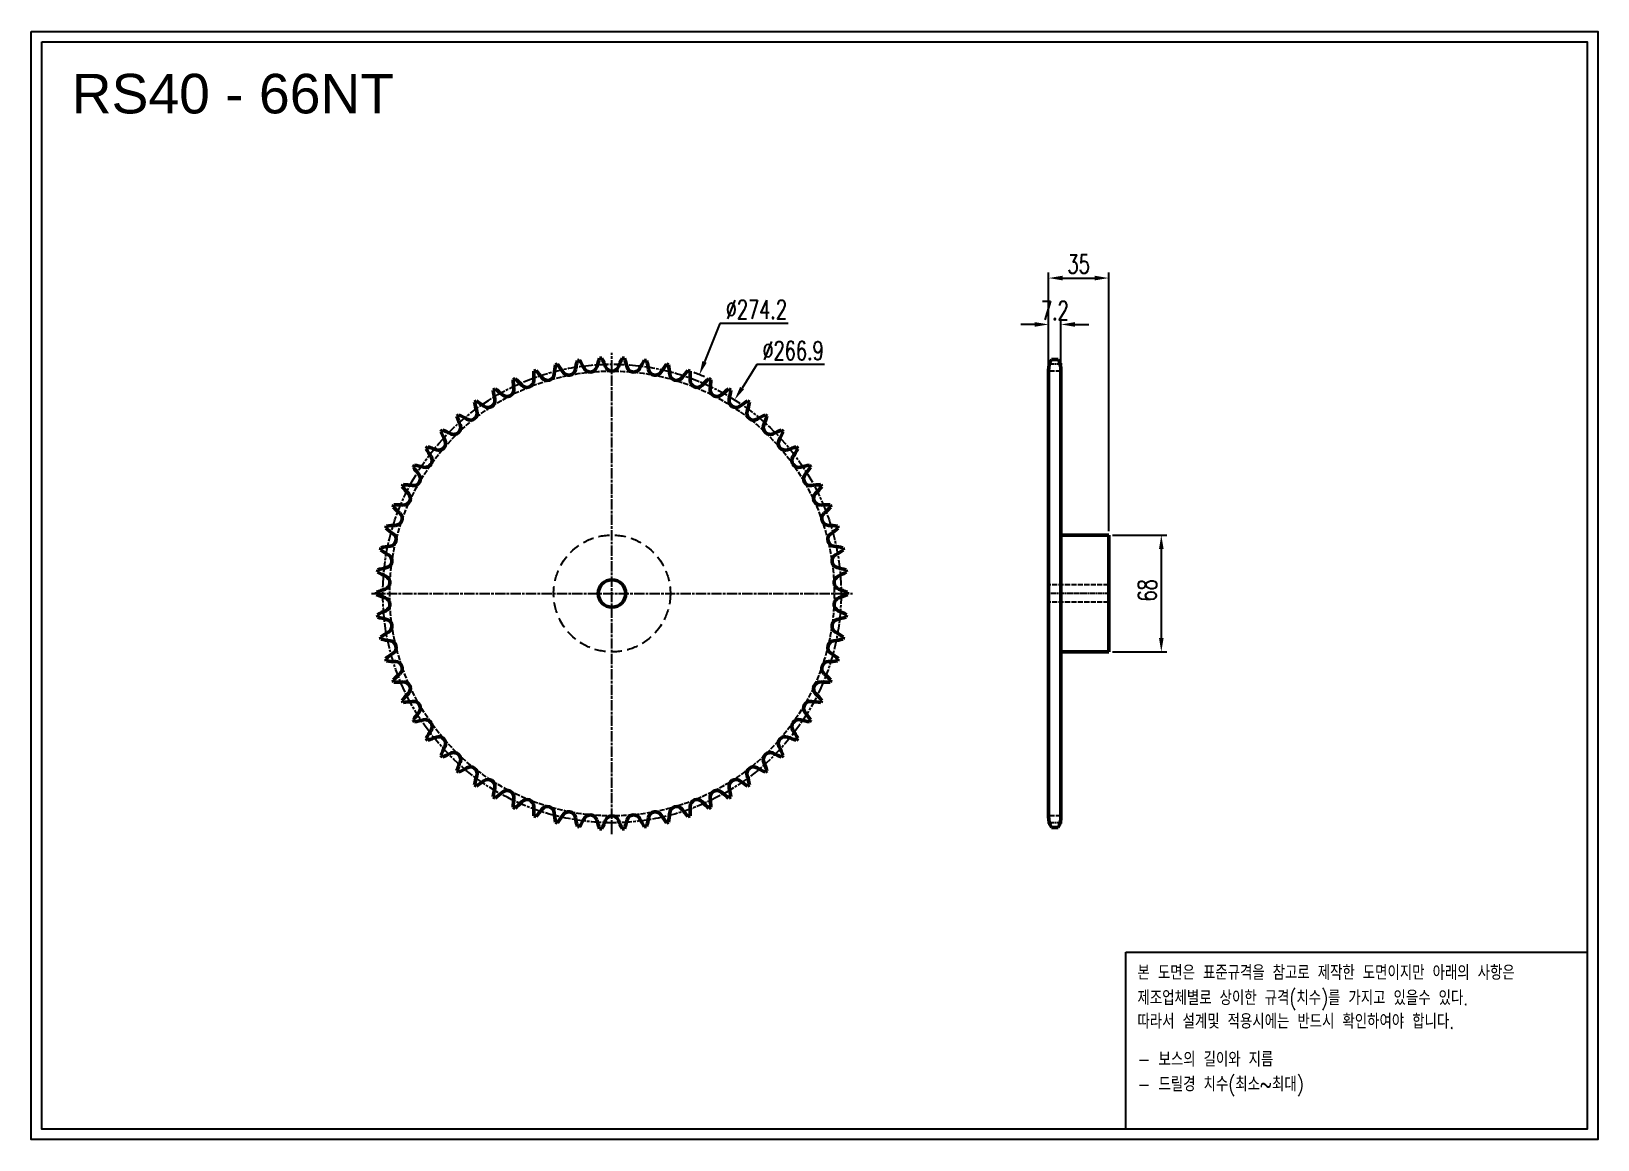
# Model space of a CAD drawing. Header units: millimetres. Extents: x -14866 to -13953, y 3585 to 4231.
import ezdxf

# ---------------------------------------------------------------- set-up
doc = ezdxf.new("R2010")
doc.units = ezdxf.units.MM
for name, pattern in [('AM_ISO02W050', [7.5, 6, -1.5]), ('AM_ISO02W050x2', [3.75, 3, -0.75]), ('AM_ISO08W050', [18, 12, -1.5, 3, -1.5]), ('AM_ISO08W050x2', [9, 6, -0.75, 1.5, -0.75]), ('HIDDEN', [9.525, 6.35, -3.175])]:
    doc.linetypes.add(name, pattern=pattern)
for name, color, linetype, lineweight in [('AM_0N', 7, 'Continuous', 50), ('AM_3N', 6, 'AM_ISO02W050', 25), ('AM_7', 4, 'AM_ISO08W050', 25), ('AM_7N', 4, 'AM_ISO08W050', 25)]:
    doc.layers.add(name, color=color, linetype=linetype, lineweight=lineweight)
doc.layers.add('HL', color=2, linetype='HIDDEN')
doc.layers.add('S-DIM', color=7, linetype='Continuous')
doc.styles.add('HAN', font='ROMANS.shx', dxfattribs={"width": 0.7, "bigfont": 'whgtxt.shx'})
doc.styles.add('HSG', font='SIMPLEX.shx', dxfattribs={"width": 0.7, "bigfont": 'HSG.shx'})
doc.styles.get("Standard").update_dxf_attribs({"font": 'arial.ttf'})
doc.dimstyles.new('APP23', dxfattribs={"dimscale": 4.5, "dimtxt": 2.4, "dimasz": 1.8, "dimexe": 0.7, "dimexo": 0.5, "dimgap": 0.6, "dimtad": 1, "dimtoh": 1, "dimdec": 1, "dimrnd": 0.01, "dimzin": 9, "dimdsep": 46, "dimtxsty": 'HSG', "dimcen": 0, "dimclrd": 1, "dimclre": 1, "dimclrt": 256, "dimazin": 2, "dimtp": 1, "dimtm": 1, "dimtfac": 0.5, "dimtdec": 1, "dimtix": 1, "dimtofl": 0, "dimtmove": 0, "dimatfit": 3, "dimfxl": 0, "dimtvp": 1, "dimtolj": 2, "dimlwd": -1, "dimlwe": -1, "dimarcsym": 0})

# ---------------------------------------------------------------- blocks, each defined once
blk = doc.blocks.new('*D1')
at = {"layer": 'Defpoints', "color": 0, "transparency": 16777216}
for p in [(-14476.64, 4030.67), (-14578.49, 3776.05)]:
    blk.add_point(p, dxfattribs=at)
at = {"layer": 'S-DIM', "color": 1, "transparency": 16777216}
for p, q in [((-14464.67, 4060.59), (-14473.64, 4038.19)), ((-14424.89, 4060.59), (-14464.67, 4060.59))]:
    blk.add_line(p, q, dxfattribs=at)
blk.add_arc((-14527.56, 3903.36), 137.11, 66.88289, 69.68491, dxfattribs=at)
blk.add_solid([(-14474.89, 4038.69), (-14472.38, 4037.68), (-14476.64, 4030.67)], dxfattribs=at)
at = {"layer": 'S-DIM', "transparency": 16777216, "insert": (-14443.43, 4068.69), "char_height": 10.8, "attachment_point": 5, "style": 'HSG'}
blk.add_mtext('\\A2;∅274.2', dxfattribs=at)
blk = doc.blocks.new('*D2')
at = {"layer": 'Defpoints', "color": 0, "transparency": 16777216}
for p in [(-14456.13, 4016.08), (-14599, 3790.63)]:
    blk.add_point(p, dxfattribs=at)
at = {"layer": 'S-DIM', "color": 1, "transparency": 16777216}
for p, q in [((-14443.12, 4036.6), (-14451.79, 4022.92)), ((-14403.7, 4036.6), (-14443.12, 4036.6))]:
    blk.add_line(p, q, dxfattribs=at)
blk.add_solid([(-14452.93, 4023.65), (-14450.65, 4022.2), (-14456.13, 4016.08)], dxfattribs=at)
at = {"layer": 'S-DIM', "transparency": 16777216, "insert": (-14422.06, 4044.7), "char_height": 10.8, "attachment_point": 5, "style": 'HSG'}
blk.add_mtext('\\A2;∅266.9', dxfattribs=at)
blk = doc.blocks.new('*D3')
at = {"layer": 'Defpoints', "color": 0, "transparency": 16777216}
for p in [(-14266.02, 4059.97), (-14273.22, 4032.84), (-14266.02, 4032.84)]:
    blk.add_point(p, dxfattribs=at)
at = {"layer": 'S-DIM', "color": 1, "transparency": 16777216}
for p, q in [((-14273.22, 4035.09), (-14273.22, 4063.12)), ((-14266.02, 4035.09), (-14266.02, 4063.12)), ((-14281.32, 4059.97), (-14289.42, 4059.97)), ((-14257.92, 4059.97), (-14249.82, 4059.97))]:
    blk.add_line(p, q, dxfattribs=at)
for points in [[(-14281.32, 4061.32), (-14281.32, 4058.62), (-14273.22, 4059.97)], [(-14257.92, 4061.32), (-14257.92, 4058.62), (-14266.02, 4059.97)]]:
    blk.add_solid(points, dxfattribs=at)
at = {"layer": 'S-DIM', "transparency": 16777216, "insert": (-14269.62, 4068.07), "char_height": 10.8, "attachment_point": 5, "style": 'HSG'}
blk.add_mtext('\\A2;7.2', dxfattribs=at)
blk = doc.blocks.new('*D4')
at = {"layer": 'Defpoints', "color": 0, "transparency": 16777216}
for p in [(-14238.22, 4086.97), (-14273.22, 4032.84), (-14238.22, 3937.36)]:
    blk.add_point(p, dxfattribs=at)
at = {"layer": 'S-DIM', "color": 1, "transparency": 16777216}
for p, q in [((-14273.22, 4035.09), (-14273.22, 4090.12)), ((-14238.22, 3939.61), (-14238.22, 4090.12)), ((-14265.12, 4086.97), (-14246.32, 4086.97))]:
    blk.add_line(p, q, dxfattribs=at)
for points in [[(-14265.12, 4088.32), (-14265.12, 4085.62), (-14273.22, 4086.97)], [(-14246.32, 4088.32), (-14246.32, 4085.62), (-14238.22, 4086.97)]]:
    blk.add_solid(points, dxfattribs=at)
at = {"layer": 'S-DIM', "transparency": 16777216, "insert": (-14255.72, 4095.07), "char_height": 10.8, "attachment_point": 5, "style": 'HSG'}
blk.add_mtext('\\A2;35', dxfattribs=at)
blk = doc.blocks.new('*D5')
at = {"layer": 'Defpoints', "color": 0, "transparency": 16777216}
for p in [(-14238.22, 3937.36), (-14238.22, 3869.36), (-14207.59, 3869.36)]:
    blk.add_point(p, dxfattribs=at)
at = {"layer": 'S-DIM', "color": 1, "transparency": 16777216}
for p, q in [((-14235.97, 3937.36), (-14204.44, 3937.36)), ((-14207.59, 3929.26), (-14207.59, 3877.46)), ((-14235.97, 3869.36), (-14204.44, 3869.36))]:
    blk.add_line(p, q, dxfattribs=at)
for points in [[(-14208.94, 3929.26), (-14206.24, 3929.26), (-14207.59, 3937.36)], [(-14208.94, 3877.46), (-14206.24, 3877.46), (-14207.59, 3869.36)]]:
    blk.add_solid(points, dxfattribs=at)
at = {"layer": 'S-DIM', "transparency": 16777216, "insert": (-14215.69, 3905.18), "char_height": 10.8, "attachment_point": 5, "rotation": 90, "style": 'HSG'}
blk.add_mtext('\\A2;68', dxfattribs=at)
blk = doc.blocks.new('notice1')
at = {"color": 4}
blk.add_lwpolyline([(-22142.12, 1735.9), (-22053.8, 1735.9), (-22053.8, 1702.07), (-22142.12, 1702.07)], close=True, dxfattribs=at)
at = {"color": 4, "style": 'HAN', "width": 0.8}
for s, p in [('본 도면은 표준규격을 참고로 제작한 도면이지만 아래의 사항은', (-22139.9, 1730.62)), ('제조업체별로 상이한 규격(치수)를 가지고 있을수 있다.', (-22139.9, 1725.78)), ('따라서 설계및 적용시에는 반드시 확인하여야 합니다.', (-22139.9, 1721.28)), ('- 보스의 길이와 지름', (-22139.9, 1714.03)), ('- 드릴경 치수(최소~최대)', (-22139.9, 1709.27))]:
    blk.add_text(s, height=2.7949, dxfattribs=at).set_placement(p)

msp = doc.modelspace()

# ---------------------------------------------------------------- linework, layer by layer
for points in [[(-14865.8, 4230.57), (-13953.4, 4230.57), (-13953.4, 3585.44), (-14865.8, 3585.44)], [(-14859.65, 4224.43), (-13959.54, 4224.43), (-13959.54, 3591.59), (-14859.65, 3591.59)]]:
    msp.add_lwpolyline(points, close=True)
at = {"layer": 'AM_0N'}
for p, q in [((-14273.22, 4033.22), (-14273.22, 3773.5)), ((-14271.61, 4039.62), (-14267.64, 4039.62)), ((-14266.02, 4033.22), (-14266.02, 3773.5)), ((-14266.02, 3937.36), (-14238.22, 3937.36)), ((-14238.22, 3937.36), (-14238.22, 3869.36)), ((-14266.02, 3869.36), (-14238.22, 3869.36)), ((-14271.61, 3767.1), (-14267.64, 3767.1))]:
    msp.add_line(p, q, dxfattribs=at)
msp.add_circle((-14527.56, 3903.36), 8, dxfattribs=at)
for centre, radius, start, end in [((-14527.56, 3903.36), 137.11, 108.80694, 109.37488), ((-14620.16, 3989.94), 64.87, 37.04545, 41.76153), ((-14496.48, 4026.26), 64.87, 170.96574, 175.68182), ((-14527.56, 3903.36), 137.11, 103.3524, 103.92033), ((-14611.51, 3998.35), 64.87, 31.59091, 36.30698), ((-14552.83, 4034.44), 4.01, 211.59091, 350.22727), ((-14484.94, 4022.75), 64.87, 165.5112, 170.22727), ((-14527.56, 3903.36), 137.11, 97.89785, 98.46579), ((-14602.1, 4005.9), 64.87, 26.13636, 30.85244), ((-14540.25, 4036.25), 4.01, 206.13636, 344.77273), ((-14473.79, 4018.15), 64.87, 160.05665, 164.77273), ((-14527.56, 3903.36), 137.11, 92.44331, 93.01124), ((-14592.01, 4012.52), 64.87, 20.68182, 25.39789), ((-14527.56, 4036.85), 4.01, 200.68182, 339.31818), ((-14463.12, 4012.52), 64.87, 154.60211, 159.31818), ((-14527.56, 3903.36), 137.11, 86.98876, 87.55669), ((-14581.34, 4018.15), 64.87, 15.22727, 19.94335), ((-14514.88, 4036.25), 4.01, 195.22727, 333.86364), ((-14453.03, 4005.9), 64.87, 149.14756, 153.86364), ((-14527.56, 3903.36), 137.11, 81.53421, 82.10215), ((-14570.19, 4022.75), 64.87, 9.77273, 14.4888), ((-14502.3, 4034.44), 4.01, 189.77273, 328.40909), ((-14443.62, 3998.35), 64.87, 143.69302, 148.40909), ((-14527.56, 3903.36), 137.11, 76.07967, 76.6476), ((-14558.65, 4026.26), 64.87, 4.31818, 9.03426), ((-14434.97, 3989.94), 64.87, 138.23847, 142.95455), ((-14527.56, 3903.36), 137.11, 70.62512, 71.19306), ((-14259.72, 4033.22), 13.5, 151.70092, 180), ((-14279.52, 4033.22), 13.5, 0, 28.29908), ((-14527.56, 3903.36), 137.11, 114.26149, 114.82942), ((-14520.3, 4029.92), 64.87, 181.87483, 186.59091), ((-14627.97, 3980.75), 64.87, 42.5, 47.21607), ((-14577.18, 4027.29), 4.01, 222.5, 1.13636), ((-14508.31, 4028.66), 64.87, 176.42029, 181.13636), ((-14565.17, 4031.44), 4.01, 217.04545, 355.68182), ((-14489.95, 4031.44), 4.01, 184.31818, 322.95455), ((-14546.82, 4028.66), 64.87, 358.86364, 3.57971), ((-14477.95, 4027.29), 4.01, 178.86364, 317.5), ((-14427.16, 3980.75), 64.87, 132.78393, 137.5), ((-14527.56, 3903.36), 137.11, 65.17058, 65.73851), ((-14534.83, 4029.92), 64.87, 353.40909, 358.12517), ((-14527.56, 3903.36), 137.11, 125.17058, 125.73851), ((-14544.39, 4029.01), 64.87, 192.78393, 197.5), ((-14640.8, 3960.35), 64.87, 53.40909, 58.12517), ((-14599.74, 4015.66), 4.01, 233.40909, 12.04545), ((-14527.56, 3903.36), 137.11, 119.71603, 120.28397), ((-14532.37, 4030.04), 64.87, 187.32938, 192.04545), ((-14634.87, 3970.86), 64.87, 47.95455, 52.67062), ((-14588.73, 4022.01), 4.01, 227.95455, 6.59091), ((-14466.39, 4022.01), 4.01, 173.40909, 312.04545), ((-14420.26, 3970.86), 64.87, 127.32938, 132.04545), ((-14527.56, 3903.36), 137.11, 59.71603, 60.28397), ((-14455.39, 4015.66), 4.01, 167.95455, 306.59091), ((-14522.76, 4030.04), 64.87, 347.95455, 352.67062), ((-14414.33, 3960.35), 64.87, 121.87483, 126.59091), ((-14510.74, 4029.01), 64.87, 342.5, 347.21607), ((-14527.56, 3903.36), 137.11, 54.26149, 54.82942), ((-14527.56, 3903.36), 137.11, 130.62512, 131.19306), ((-14556.25, 4026.84), 64.87, 198.23847, 202.95455), ((-14645.7, 3949.33), 64.87, 58.86364, 63.57971), ((-14610.08, 4008.29), 4.01, 238.86364, 17.5), ((-14445.04, 4008.29), 4.01, 162.5, 301.13636), ((-14409.42, 3949.33), 64.87, 116.42029, 121.13636), ((-14498.88, 4026.84), 64.87, 337.04545, 341.76153), ((-14527.56, 3903.36), 137.11, 48.80694, 49.37488), ((-14527.56, 3903.36), 137.11, 136.07967, 136.6476), ((-14567.86, 4023.55), 64.87, 203.69302, 208.40909), ((-14649.54, 3937.89), 64.87, 64.31818, 69.03426), ((-14619.69, 3999.97), 4.01, 244.31818, 22.95455), ((-14435.44, 3999.97), 4.01, 157.04545, 295.68182), ((-14405.59, 3937.89), 64.87, 110.96574, 115.68182), ((-14487.27, 4023.55), 64.87, 331.59091, 336.30698), ((-14527.56, 3903.36), 137.11, 43.3524, 43.92033), ((-14527.56, 3903.36), 137.11, 141.53421, 142.10215), ((-14579.1, 4019.18), 64.87, 209.14756, 213.86364), ((-14652.27, 3926.14), 64.87, 69.77273, 74.4888), ((-14628.45, 3990.78), 4.01, 249.77273, 28.40909), ((-14426.68, 3990.78), 4.01, 151.59091, 290.22727), ((-14402.86, 3926.14), 64.87, 105.5112, 110.22727), ((-14476.02, 4019.18), 64.87, 326.13636, 330.85244), ((-14527.56, 3903.36), 137.11, 37.89785, 38.46579), ((-14636.31, 3980.79), 4.01, 255.22727, 33.86364), ((-14418.82, 3980.79), 4.01, 146.13636, 284.77273), ((-14643.17, 3970.11), 4.01, 260.68182, 39.31818), ((-14527.56, 3903.36), 137.11, 146.98876, 147.55669), ((-14589.88, 4013.75), 64.87, 214.60211, 219.31818), ((-14653.87, 3914.18), 64.87, 75.22727, 79.94335), ((-14401.26, 3914.18), 64.87, 100.05665, 104.77273), ((-14411.96, 3970.11), 4.01, 140.68182, 279.31818), ((-14465.25, 4013.75), 64.87, 320.68182, 325.39789), ((-14527.56, 3903.36), 137.11, 32.44331, 33.01124), ((-14527.56, 3903.36), 137.11, 152.44331, 153.01124), ((-14600.09, 4007.33), 64.87, 220.05665, 224.77273), ((-14648.99, 3958.81), 4.01, 266.13636, 44.77273), ((-14654.33, 3902.13), 64.87, 80.68182, 85.39789), ((-14400.8, 3902.13), 64.87, 94.60211, 99.31818), ((-14406.13, 3958.81), 4.01, 135.22727, 273.86364), ((-14455.04, 4007.33), 64.87, 315.22727, 319.94335), ((-14527.56, 3903.36), 137.11, 26.98876, 27.55669), ((-14527.56, 3903.36), 137.11, 157.89785, 158.46579), ((-14609.65, 3999.97), 64.87, 225.5112, 230.22727), ((-14653.64, 3890.08), 64.87, 86.13636, 90.85244), ((-14401.49, 3890.08), 64.87, 89.14756, 93.86364), ((-14445.48, 3999.97), 64.87, 309.77273, 314.4888), ((-14527.56, 3903.36), 137.11, 21.53421, 22.10215), ((-14527.56, 3903.36), 137.11, 163.3524, 163.92033), ((-14651.8, 3878.16), 64.87, 91.59091, 96.30698), ((-14653.72, 3947.02), 4.01, 271.59091, 50.22727), ((-14401.41, 3947.02), 4.01, 129.77273, 268.40909), ((-14403.33, 3878.16), 64.87, 83.69302, 88.40909), ((-14527.56, 3903.36), 137.11, 16.07967, 16.6476), ((-14618.46, 3991.73), 64.87, 230.96574, 235.68182), ((-14657.3, 3934.83), 4.01, 277.04545, 55.68182), ((-14397.83, 3934.83), 4.01, 124.31818, 262.95455), ((-14436.67, 3991.73), 64.87, 304.31818, 309.03426), ((-14527.56, 3903.36), 137.11, 168.80694, 169.37488), ((-14626.45, 3982.69), 64.87, 236.42029, 241.13636), ((-14648.85, 3866.46), 64.87, 97.04545, 101.76153), ((-14659.7, 3922.36), 4.01, 282.5, 61.13636), ((-14395.43, 3922.36), 4.01, 118.86364, 257.5), ((-14406.28, 3866.46), 64.87, 78.23847, 82.95455), ((-14428.68, 3982.69), 64.87, 298.86364, 303.57971), ((-14527.56, 3903.36), 137.11, 10.62512, 11.19306), ((-14527.56, 3903.36), 137.11, 174.26149, 174.82942), ((-14633.54, 3972.93), 64.87, 241.87483, 246.59091), ((-14644.79, 3855.1), 64.87, 102.5, 107.21607), ((-14410.34, 3855.1), 64.87, 72.78393, 77.5), ((-14421.59, 3972.93), 64.87, 293.40909, 298.12517), ((-14527.56, 3903.36), 137.11, 5.17058, 5.73851), ((-14639.67, 3844.18), 64.87, 107.95455, 112.67062), ((-14660.91, 3909.71), 4.01, 287.95455, 66.59091), ((-14394.22, 3909.71), 4.01, 113.40909, 252.04545), ((-14415.46, 3844.18), 64.87, 67.32938, 72.04545), ((-14527.56, 3903.36), 137.11, 179.71603, 180.28397), ((-14639.67, 3962.54), 64.87, 247.32938, 252.04545), ((-14660.91, 3897.01), 4.01, 293.40909, 72.04545), ((-14394.22, 3897.01), 4.01, 107.95455, 246.59091), ((-14415.46, 3962.54), 64.87, 287.95455, 292.67062), ((-14527.56, 3903.36), 137.11, 359.71603, 0.28397), ((-14633.54, 3833.79), 64.87, 113.40909, 118.12517), ((-14527.56, 3903.36), 137.11, 185.17058, 185.73851), ((-14644.79, 3951.61), 64.87, 252.78393, 257.5), ((-14659.7, 3884.36), 4.01, 298.86364, 77.5), ((-14395.43, 3884.36), 4.01, 102.5, 241.13636), ((-14410.34, 3951.61), 64.87, 282.5, 287.21607), ((-14421.59, 3833.79), 64.87, 61.87483, 66.59091), ((-14527.56, 3903.36), 137.11, 354.26149, 354.82942), ((-14626.45, 3824.03), 64.87, 118.86364, 123.57971), ((-14527.56, 3903.36), 137.11, 190.62512, 191.19306), ((-14428.68, 3824.03), 64.87, 56.42029, 61.13636), ((-14527.56, 3903.36), 137.11, 348.80694, 349.37488), ((-14648.85, 3940.25), 64.87, 258.23847, 262.95455), ((-14657.3, 3871.89), 4.01, 304.31818, 82.95455), ((-14397.83, 3871.89), 4.01, 97.04545, 235.68182), ((-14406.28, 3940.25), 64.87, 277.04545, 281.76153), ((-14618.46, 3814.99), 64.87, 124.31818, 129.03426), ((-14527.56, 3903.36), 137.11, 196.07967, 196.6476), ((-14651.8, 3928.56), 64.87, 263.69302, 268.40909), ((-14653.72, 3859.7), 4.01, 309.77273, 88.40909), ((-14401.41, 3859.7), 4.01, 91.59091, 230.22727), ((-14403.33, 3928.56), 64.87, 271.59091, 276.30698), ((-14436.67, 3814.99), 64.87, 50.96574, 55.68182), ((-14527.56, 3903.36), 137.11, 343.3524, 343.92033), ((-14609.65, 3806.75), 64.87, 129.77273, 134.4888), ((-14527.56, 3903.36), 137.11, 201.53421, 202.10215), ((-14653.64, 3916.63), 64.87, 269.14756, 273.86364), ((-14648.99, 3847.9), 4.01, 315.22727, 93.86364), ((-14406.13, 3847.9), 4.01, 86.13636, 224.77273), ((-14401.49, 3916.63), 64.87, 266.13636, 270.85244), ((-14445.48, 3806.75), 64.87, 45.5112, 50.22727), ((-14527.56, 3903.36), 137.11, 337.89785, 338.46579), ((-14600.09, 3799.39), 64.87, 135.22727, 139.94335), ((-14455.04, 3799.39), 64.87, 40.05665, 44.77273), ((-14527.56, 3903.36), 137.11, 206.98876, 207.55669), ((-14654.33, 3904.59), 64.87, 274.60211, 279.31818), ((-14643.17, 3836.61), 4.01, 320.68182, 99.31818), ((-14589.88, 3792.96), 64.87, 140.68182, 145.39789), ((-14411.96, 3836.61), 4.01, 80.68182, 219.31818), ((-14465.25, 3792.96), 64.87, 34.60211, 39.31818), ((-14400.8, 3904.59), 64.87, 260.68182, 265.39789), ((-14527.56, 3903.36), 137.11, 332.44331, 333.01124), ((-14527.56, 3903.36), 137.11, 212.44331, 213.01124), ((-14653.87, 3892.53), 64.87, 280.05665, 284.77273), ((-14636.31, 3825.92), 4.01, 326.13636, 104.77273), ((-14579.1, 3787.54), 64.87, 146.13636, 150.85244), ((-14418.82, 3825.92), 4.01, 75.22727, 213.86364), ((-14476.02, 3787.54), 64.87, 29.14756, 33.86364), ((-14401.26, 3892.53), 64.87, 255.22727, 259.94335), ((-14527.56, 3903.36), 137.11, 326.98876, 327.55669), ((-14527.56, 3903.36), 137.11, 217.89785, 218.46579), ((-14652.27, 3880.58), 64.87, 285.5112, 290.22727), ((-14628.45, 3815.94), 4.01, 331.59091, 110.22727), ((-14567.86, 3783.16), 64.87, 151.59091, 156.30698), ((-14426.68, 3815.94), 4.01, 69.77273, 208.40909), ((-14487.27, 3783.16), 64.87, 23.69302, 28.40909), ((-14402.86, 3880.58), 64.87, 249.77273, 254.4888), ((-14527.56, 3903.36), 137.11, 321.53421, 322.10215), ((-14527.56, 3903.36), 137.11, 223.3524, 223.92033), ((-14649.54, 3868.83), 64.87, 290.96574, 295.68182), ((-14619.69, 3806.74), 4.01, 337.04545, 115.68182), ((-14556.25, 3779.88), 64.87, 157.04545, 161.76153), ((-14435.44, 3806.74), 4.01, 64.31818, 202.95455), ((-14498.88, 3779.88), 64.87, 18.23847, 22.95455), ((-14405.59, 3868.83), 64.87, 244.31818, 249.03426), ((-14527.56, 3903.36), 137.11, 316.07967, 316.6476), ((-14527.56, 3903.36), 137.11, 228.80694, 229.37488), ((-14645.7, 3857.39), 64.87, 296.42029, 301.13636), ((-14610.08, 3798.43), 4.01, 342.5, 121.13636), ((-14544.39, 3777.71), 64.87, 162.5, 167.21607), ((-14445.04, 3798.43), 4.01, 58.86364, 197.5), ((-14510.74, 3777.71), 64.87, 12.78393, 17.5), ((-14409.42, 3857.39), 64.87, 238.86364, 243.57971), ((-14527.56, 3903.36), 137.11, 310.62512, 311.19306), ((-14527.56, 3903.36), 137.11, 234.26149, 234.82942), ((-14640.8, 3846.37), 64.87, 301.87483, 306.59091), ((-14599.74, 3791.06), 4.01, 347.95455, 126.59091), ((-14532.37, 3776.68), 64.87, 167.95455, 172.67062), ((-14634.87, 3835.86), 64.87, 307.32938, 312.04545), ((-14588.73, 3784.7), 4.01, 353.40909, 132.04545), ((-14466.39, 3784.7), 4.01, 47.95455, 186.59091), ((-14420.26, 3835.86), 64.87, 227.95455, 232.67062), ((-14455.39, 3791.06), 4.01, 53.40909, 192.04545), ((-14522.76, 3776.68), 64.87, 7.32938, 12.04545), ((-14414.33, 3846.37), 64.87, 233.40909, 238.12517), ((-14527.56, 3903.36), 137.11, 305.17058, 305.73851), ((-14527.56, 3903.36), 137.11, 239.71603, 240.28397), ((-14520.3, 3776.8), 64.87, 173.40909, 178.12517), ((-14527.56, 3903.36), 137.11, 245.17058, 245.73851), ((-14627.97, 3825.97), 64.87, 312.78393, 317.5), ((-14577.18, 3779.43), 4.01, 358.86364, 137.5), ((-14508.31, 3778.06), 64.87, 178.86364, 183.57971), ((-14620.16, 3816.77), 64.87, 318.23847, 322.95455), ((-14565.17, 3775.27), 4.01, 4.31818, 142.95455), ((-14489.95, 3775.27), 4.01, 37.04545, 175.68182), ((-14434.97, 3816.77), 64.87, 217.04545, 221.76153), ((-14546.82, 3778.06), 64.87, 356.42029, 1.13636), ((-14477.95, 3779.43), 4.01, 42.5, 181.13636), ((-14427.16, 3825.97), 64.87, 222.5, 227.21607), ((-14527.56, 3903.36), 137.11, 294.26149, 294.82942), ((-14534.83, 3776.8), 64.87, 1.87483, 6.59091), ((-14527.56, 3903.36), 137.11, 299.71603, 300.28397), ((-14527.56, 3903.36), 137.11, 250.62512, 251.19306), ((-14496.48, 3780.46), 64.87, 184.31818, 189.03426), ((-14527.56, 3903.36), 137.11, 256.07967, 256.6476), ((-14611.51, 3808.36), 64.87, 323.69302, 328.40909), ((-14552.83, 3772.28), 4.01, 9.77273, 148.40909), ((-14484.94, 3783.97), 64.87, 189.77273, 194.4888), ((-14602.1, 3800.81), 64.87, 329.14756, 333.86364), ((-14540.25, 3770.47), 4.01, 15.22727, 153.86364), ((-14473.79, 3788.56), 64.87, 195.22727, 199.94335), ((-14592.01, 3794.19), 64.87, 334.60211, 339.31818), ((-14527.56, 3769.86), 4.01, 20.68182, 159.31818), ((-14463.12, 3794.19), 64.87, 200.68182, 205.39789), ((-14581.34, 3788.56), 64.87, 340.05665, 344.77273), ((-14514.88, 3770.47), 4.01, 26.13636, 164.77273), ((-14453.03, 3800.81), 64.87, 206.13636, 210.85244), ((-14570.19, 3783.97), 64.87, 345.5112, 350.22727), ((-14502.3, 3772.28), 4.01, 31.59091, 170.22727), ((-14443.62, 3808.36), 64.87, 211.59091, 216.30698), ((-14527.56, 3903.36), 137.11, 283.3524, 283.92033), ((-14558.65, 3780.46), 64.87, 350.96574, 355.68182), ((-14527.56, 3903.36), 137.11, 288.80694, 289.37488), ((-14259.72, 3773.5), 13.5, 180, 208.29908), ((-14279.52, 3773.5), 13.5, 331.70092, 0), ((-14527.56, 3903.36), 137.11, 261.53421, 262.10215), ((-14527.56, 3903.36), 137.11, 266.98876, 267.55669), ((-14527.56, 3903.36), 137.11, 272.44331, 273.01124), ((-14527.56, 3903.36), 137.11, 277.89785, 278.46579)]:
    msp.add_arc(centre, radius, start, end, dxfattribs=at)
at = {"layer": 'AM_3N', "linetype": 'AM_ISO02W050x2'}
for p, q in [((-14266.02, 4032.84), (-14273.22, 4032.84)), ((-14266.02, 3773.88), (-14273.22, 3773.88))]:
    msp.add_line(p, q, dxfattribs=at)
at = {"layer": 'AM_3N', "color": 2, "linetype": 'AM_ISO02W050x2'}
for p, q in [((-14238.22, 3908.36), (-14273.22, 3908.36)), ((-14238.22, 3898.36), (-14273.22, 3898.36))]:
    msp.add_line(p, q, dxfattribs=at)
at = {"layer": 'AM_3N', "linetype": 'AM_ISO02W050x2'}
msp.add_circle((-14527.56, 3903.36), 129.48, dxfattribs=at)
at = {"layer": 'AM_7', "linetype": 'AM_ISO08W050x2'}
msp.add_circle((-14527.56, 3903.36), 133.45, dxfattribs=at)
at = {"layer": 'AM_7N', "linetype": 'AM_ISO08W050x2'}
for p, q in [((-14527.56, 3763.25), (-14527.56, 4043.47)), ((-14667.68, 3903.36), (-14387.45, 3903.36))]:
    msp.add_line(p, q, dxfattribs=at)
at = {"layer": 'AM_7N', "linetype": 'AM_ISO08W050x2', "ltscale": 0.5}
for p, q in [((-14265.26, 4036.81), (-14273.99, 4036.81)), ((-14237.29, 3903.36), (-14273.99, 3903.36)), ((-14265.26, 3769.9), (-14273.99, 3769.9))]:
    msp.add_line(p, q, dxfattribs=at)
at = {"layer": 'HL'}
msp.add_circle((-14527.56, 3903.36), 34, dxfattribs=at)

# ---------------------------------------------------------------- block references
at = {"xscale": 3.042, "yscale": 3.042, "zscale": 3.042}
msp.add_blockref('notice1', (53128.11, -1586.1), dxfattribs=at)

# ---------------------------------------------------------------- texts
msp.add_text('RS40 - 66NT', height=23.0404).set_placement((-14842.3, 4182.8))

# ---------------------------------------------------------------- dimensions: what is measured, and where the dimension line sits
at = {"layer": 'S-DIM'}
dim = msp.add_linear_dim(base=(-14238.22, 4086.97), p1=(-14273.22, 4032.84), p2=(-14238.22, 3937.36), dimstyle='APP23', dxfattribs=at)
dim.commit()
dim.dimension.update_dxf_attribs({"geometry": '*D4', "text_midpoint": (-14255.72, 4095.07)})
at = {"layer": 'S-DIM', "color": 3}
for p1, p2, picture, middle in [((-14578.49, 3776.05), (-14476.64, 4030.67), '*D1', (-14443.43, 4060.59)), ((-14599, 3790.63), (-14456.13, 4016.08), '*D2', (-14422.06, 4036.6))]:
    dim = msp.add_diameter_dim_2p(p1=p1, p2=p2, dimstyle='APP23', dxfattribs=at)
    dim.commit()
    dim.dimension.update_dxf_attribs({"geometry": picture, "text_midpoint": middle, "dimtype": 131})
at = {"layer": 'S-DIM'}
dim = msp.add_linear_dim(base=(-14266.02, 4059.97), p1=(-14273.22, 4032.84), p2=(-14266.02, 4032.84), dimstyle='APP23', dxfattribs=at)
dim.commit()
dim.dimension.update_dxf_attribs({"geometry": '*D3', "text_midpoint": (-14269.62, 4059.97), "dimtype": 128})
dim = msp.add_linear_dim(base=(-14207.59, 3869.36), p1=(-14238.22, 3937.36), p2=(-14238.22, 3869.36), angle=90, dimstyle='APP23', dxfattribs=at)
dim.commit()
dim.dimension.update_dxf_attribs({"geometry": '*D5', "text_midpoint": (-14207.59, 3905.18), "dimtype": 128})

doc.saveas('drawing.dxf')
